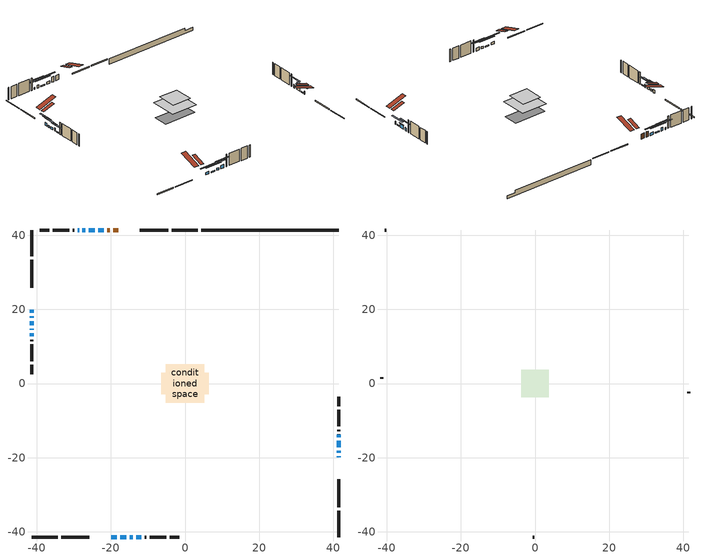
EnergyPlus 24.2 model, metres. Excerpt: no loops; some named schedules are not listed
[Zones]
conditioned space
 floor adiabatic (AdiabaticFloorConstruction): -5.15,-5.15 -5.15,5.15 5.15,5.15 5.15,-5.15 z3.04
 floor foundation (Slab1 construction): -6.4,-2.84 -6.4,2.84 6.4,2.84 6.4,-2.84 z-1.49
 wall outside (RimJoist1 construction): 3.49,41.39 -3.63,41.39 / -41.39,-41.39 -34.27,-41.39 / -41.39,41.39 -41.39,34.27 / 41.39,-41.39 41.39,-34.27 z0.6:0.9
 wall outside (RimJoist2 construction): -4.56,41.39 -12.14,41.39 / -33.34,-41.39 -25.76,-41.39 / -41.39,33.34 -41.39,25.76 / 41.39,-33.34 41.39,-25.76 z0.6:0.9
 wall outside (AdiabaticWallConstruction 1): -18.06,41.39 -19.39,41.39 / -20.32,41.39 -21.03,41.39 z0.6:2.63
 wall outside (AdiabaticWallConstruction): 41.39,-19.85 41.39,-19.64 / -41.39,19.84 -41.39,19.1 / -41.39,14.8 -41.39,14.54 / 41.39,-14.46 41.39,-13.75 / -26.92,41.39 -27.66,41.39 / -13.17,-41.39 -11.75,-41.39 z0.6:1.82; -41.39,18.18 -41.39,17.77 z0.6:1.42; -41.39,16.84 -41.39,15.72 / -14.89,-41.39 -14.1,-41.39 z0.6:1.39; -21.96,41.39 -23.38,41.39 / -19.84,-41.39 -18.42,-41.39 z0.6:1.52; 41.39,-18.71 41.39,-18.07 / -24.31,41.39 -25.99,41.39 / -17.5,-41.39 -15.82,-41.39 / -41.39,13.61 -41.39,12.77 z0.6:1.01; 41.39,-17.15 41.39,-15.39 z0.6:2; -28.58,41.39 -28.94,41.39 z0.6:1.36
 wall outside (Wall1 construction): -29.87,41.39 -30.26,41.39 / -10.82,-41.39 -10.43,-41.39 / -41.39,11.84 -41.39,11.45 / 41.39,-12.82 41.39,-12.43 z0.6:5.48
 wall outside (Wall2 construction): -31.19,41.39 -35.67,41.39 / -9.5,-41.39 -5.02,-41.39 / -41.39,10.52 -41.39,6.04 / 41.39,-11.5 41.39,-7.02 z0.6:5.48
 wall outside (Wall3 construction): -36.6,41.39 -39.16,41.39 / -4.09,-41.39 -1.53,-41.39 / -41.39,5.11 -41.39,2.55 / 41.39,-6.09 41.39,-3.53 z0.6:5.48
 wall foundation (FoundationWall1 construction): 4.42,41.39,-1.49 4.42,41.39,0.6 37.7,41.39,0.6 37.7,41.39,-0.32 41.39,41.39,-0.32 41.39,41.39,-1.49
 window (WindowConstruction 11): 41.39,-19.84 41.39,-19.64 z0.6:1.82
 window (WindowConstruction 6): -41.39,19.84 -41.39,19.11 z0.6:1.82
 window (WindowConstruction 7): -41.39,18.18 -41.39,17.77 z0.6:1.41
 window (WindowConstruction 8): -41.39,16.84 -41.39,15.72 z0.6:1.39
 window (WindowConstruction 9): -21.96,41.39 -23.38,41.39 z0.6:1.51
 window (WindowConstruction 10): -19.84,-41.39 -18.42,-41.39 z0.6:1.51
 window (WindowConstruction 13): 41.39,-18.71 41.39,-18.07 z0.6:1.01
 window (WindowConstruction 14): -24.31,41.39 -25.99,41.39 z0.6:1.01
 window (WindowConstruction 12): -41.39,14.79 -41.39,14.54 z0.6:1.82
 window (WindowConstruction 15): -17.49,-41.39 -15.82,-41.39 z0.6:1.01
 window (WindowConstruction 16): -41.39,13.61 -41.39,12.77 z0.6:1.01
 window (WindowConstruction): 41.39,-17.15 41.39,-15.39 z0.6:2
 window (WindowConstruction 1): 41.39,-14.46 41.39,-13.75 z0.6:1.82
 window (WindowConstruction 2): -26.92,41.39 -27.66,41.39 z0.6:1.82
 window (WindowConstruction 3): -28.58,41.39 -28.94,41.39 z0.6:1.36
 window (WindowConstruction 4): -14.89,-41.39 -14.1,-41.39 z0.6:1.39
 window (WindowConstruction 5): -13.17,-41.39 -11.75,-41.39 z0.6:1.82
 door (Door): -18.06,41.39 -19.39,41.39 z0.6:2.63
 door (Door 1): -20.32,41.39 -21.03,41.39 z0.6:2.63
 ceiling adiabatic (AdiabaticFloorConstruction): 5.15,-5.15 5.15,5.15 -5.15,5.15 -5.15,-5.15 z3.04
 roof outside (Roof2 construction): -17.13,41.39,5.48 -17.13,36.7,7.04 -15.89,36.7,7.04 -15.89,41.39,5.48; -20.77,-41.39,5.48 -20.77,-36.7,7.04 -22.01,-36.7,7.04 -22.01,-41.39,5.48; -41.39,20.77,5.48 -36.7,20.77,7.04 -36.7,22.01,7.04 -41.39,22.01,5.48; 41.39,-20.77,5.48 36.7,-20.77,7.04 36.7,-22.01,7.04 41.39,-22.01,5.48
attic - vented
 floor to conditioned space (Floor1 construction Reversed): -3.68,-3.68 -3.68,3.68 3.68,3.68 3.68,-3.68 z5.48
 wall outside (Wall4 construction): -40.09,41.39 -40.47,41.39 / -0.6,-41.39 -0.23,-41.39 / -41.39,1.62 -41.39,1.25 / 41.39,-2.6 41.39,-2.23 z0.6:5.48
 roof outside (Roof1 construction): -14.96,41.39,5.48 -14.96,34.22,7.87 -13.07,34.22,7.87 -13.07,41.39,5.48; -22.94,-41.39,5.48 -22.94,-34.22,7.87 -24.83,-34.22,7.87 -24.83,-41.39,5.48; -41.39,22.94,5.48 -34.22,22.94,7.87 -34.22,24.83,7.87 -41.39,24.83,5.48; 41.39,-22.94,5.48 34.22,-22.94,7.87 34.22,-24.83,7.87 41.39,-24.83,5.48
shading: -41.39,16.62 -41.39,22.32 -41.81,22.32 -41.81,16.62 z4.3; -41.39,15.29 -41.39,20.66 -41.81,20.66 -41.81,15.29 z3.89; -41.39,13.24 -41.39,19.32 -41.81,19.32 -41.81,13.24 z3.87; -25.86,41.39 -19.48,41.39 -19.48,41.81 -25.86,41.81 z4; -15.94,-41.39 -22.32,-41.39 -22.32,-41.81 -15.94,-41.81 z4; 41.39,-15.59 41.39,-21.19 41.81,-21.19 41.81,-15.59 z3.49; -28.47,41.39 -21.83,41.39 -21.83,41.81 -28.47,41.81 z3.49; -13.34,-41.39 -19.98,-41.39 -19.98,-41.81 -13.34,-41.81 z3.49; -41.39,10.29 -41.39,16.09 -41.81,16.09 -41.81,10.29 z3.49; 41.39,-15.09 41.39,-17.44 41.69,-17.44 41.69,-15.09 z2.29; 41.39,-11.27 41.39,-16.94 41.81,-16.94 41.81,-11.27 z4.3; -30.14,41.39 -24.44,41.39 -24.44,41.81 -30.14,41.81 z4.3; -31.42,41.39 -26.1,41.39 -26.1,41.81 -31.42,41.81 z3.84; -11.62,-41.39 -17.37,-41.39 -17.37,-41.81 -11.62,-41.81 z3.87; -9.27,-41.39 -15.65,-41.39 -15.65,-41.81 -9.27,-41.81 z4.3
[Building]
Building 1: Terrain=Suburbs
[Site:Location]
Erieau AUT_ON: Latitude {deg}=42.25; Longitude {deg}=-81.9; Time Zone {hr}=-5; Elevation {m}=178; Keep Site Location Information=Yes
[Site:GroundTemperature:Shallow]
5.2292, 3.30147, 3.1471, 4.0619, 7.73432, 11.3896, 14.5586, 16.5661, 16.7366, 15.1039, 12.0157, 8.47254
[Site:WaterMainsTemperature]
Calculation Method=Schedule; Temperature Schedule=mains temperature schedule
[Material] Roughness=Rough; Thermal Absorptance=0.9
Name | Thickness {m} | Conductivity {W/m-K} | Density {kg/m3} | Specific Heat {J/kg-K} | Solar Absorptance | Visible Absorptance
asphalt or fiberglass shingles | 0.00635 | 0.162714 | 1121.4 | 1465.45 | 0.4 | 0.4
ceiling loosefill ins | 0.0846667 | 0.0480833 | 16.02 | 1046.75 | 0.7 | 0.7
ceiling stud and cavity | 0.1397 | 0.0844013 | 65.682 | 1177.47 | 0.7 | 0.7
concrete 4.0 in. | 0.1016 | 1.803125 | 2242.8 | 837.4 | 0.7 | 0.7
concrete 8.0 in. | 0.2032 | 1.803125 | 2242.8 | 837.4 | 0.7 | 0.7
door material | 0.04445 | 0.188738 | 512.64 | 1214.23 | 0.7 | 0.7
exterior vertical ins | 0.0126928 | 0.029427 | 32.04 | 1214.23 | 0.7 | 0.7
floor covering | 0.0127 | 0.0433444 | 54.468 | 1339.84 | 0.6 | 0.6
floor rigid ins; wall rigid ins | 0.512978 | 0.029427 | 32.04 | 1214.23 | 0.7 | 0.7
floor stud and cavity | 0.1397 | 1.75129 | 37.0049 | 1207.88 | 0.7 | 0.7
furniture material conditioned space 1 | 0.1524 | 0.115458 | 640.8 | 1214.23 | 0.6 | 0.6
gypsum board | 0.0127 | 0.160291 | 801 | 837.4 | 0.6 | 0.6
gypsum board 1 | 0.0127 | 0.160291 | 801 | 837.4 | 0.7 | 0.7
osb sheathing 0.5 in. | 0.0127 | 0.115458 | 512.64 | 1214.23 | 0.7 | 0.7
osb sheathing 0.75 in. | 0.01905 | 0.115458 | 512.64 | 1214.23 | 0.7 | 0.7
osb sheathing 2.0 in. | 0.0508 | 0.115458 | 512.64 | 1214.23 | 0.7 | 0.7
rim joist stud and cavity | 0.0508 | 0.177588 | 50.32683 | 1063.81 | 0.6 | 0.6
rim joist stud and cavity 1 | 0.0508 | 0.0296634 | 125.044 | 1163.47 | 0.6 | 0.6
roof rigid ins | 0.051816 | 0.029427 | 32.04 | 1214.23 | 0.7 | 0.7
roof stud and cavity | 0.2032 | 0.126565 | 78.34581 | 1123.46 | 0.7 | 0.7
wall stud and cavity | 0.1397 | 0.0994217 | 139.0536 | 1170.24 | 0.7 | 0.7
wall stud and cavity 1 | 0.1397 | 0.0923614 | 139.0536 | 1170.24 | 0.7 | 0.7
wall stud and cavity 2 | 0.1397 | 0.0942262 | 139.0536 | 1170.24 | 0.7 | 0.7
wall stud and cavity 3 | 0.0889 | 6.9971 | 50.32683 | 1063.81 | 0.6 | 0.6
wall stud and cavity 4 | 0.0889 | 0.380278 | 52.3479 | 1209.89 | 0.7 | 0.7
wall stud and cavity 5 | 0.0889 | 0.391764 | 83.0341 | 1211.67 | 0.7 | 0.7
wood siding | 0.0254 | 0.102417 | 544.68 | 1172.36 | 0.4 | 0.4
wood siding 1 | 0.00254 | 0.102417 | 544.68 | 1172.36 | 0.4 | 0.4
wood siding 2; wood siding 3; wood siding 4 | 0.0254 | 0.102417 | 544.68 | 1172.36 | 0.7 | 0.7
[WindowMaterial:SimpleGlazingSystem]
Name | U-Factor {W/m2-K} | Solar Heat Gain Coefficient
WindowMaterial | 5.87162 | 0.78
WindowMaterial 1 | 2.60223 | 0.43
WindowMaterial 10 | 2.626075 | 0.3
WindowMaterial 11 | 2.62096 | 0.33
WindowMaterial 2 | 2.60109 | 0.44
WindowMaterial 3 | 2.308107 | 0.33
WindowMaterial 4 | 2.61358 | 0.4
WindowMaterial 5 | 2.62153 | 0.33
WindowMaterial 6 | 2.60223 | 0.44
WindowMaterial 7 | 2.60961 | 0.41
WindowMaterial 8 | 4.709901 | 0.57
WindowMaterial 9 | 5.1119 | 0.64
[Construction]
AdiabaticFloorConstruction: floor stud and cavity, floor rigid ins, osb sheathing 0.75 in., floor covering
AdiabaticWallConstruction: wood siding 3, wall rigid ins, wall stud and cavity 4, gypsum board
AdiabaticWallConstruction 1: wood siding 4, wall rigid ins, wall stud and cavity 4, gypsum board
Door; Door 1: door material
Floor1 construction Reversed: gypsum board, ceiling stud and cavity, ceiling loosefill ins
FoundationWall1 construction: concrete 8.0 in., gypsum board 1
furniture construction conditioned space 1: furniture material conditioned space 1
PartitionWallConstruction: gypsum board, wall stud and cavity 5, gypsum board
RimJoist1 construction: wood siding 2, rim joist stud and cavity
RimJoist2 construction: wood siding 2, osb sheathing 2.0 in., rim joist stud and cavity 1
Roof1 construction: asphalt or fiberglass shingles
Roof2 construction: asphalt or fiberglass shingles, roof rigid ins, osb sheathing 0.75 in., roof stud and cavity, gypsum board
Slab1 construction: concrete 4.0 in.
Wall1 construction: wood siding, osb sheathing 0.5 in., wall stud and cavity, gypsum board
Wall2 construction: wood siding, osb sheathing 0.5 in., wall stud and cavity 1, gypsum board
Wall3 construction: wood siding, osb sheathing 0.5 in., wall stud and cavity 2, gypsum board
Wall4 construction: wood siding 1, wall stud and cavity 3
WindowConstruction: WindowMaterial
WindowConstruction 1; WindowConstruction 5: WindowMaterial 1
WindowConstruction 10; WindowConstruction 9: WindowMaterial 7
WindowConstruction 11: WindowMaterial 8
WindowConstruction 12: WindowMaterial 9
WindowConstruction 13: WindowMaterial 10
WindowConstruction 14; WindowConstruction 15; WindowConstruction 16: WindowMaterial 11
WindowConstruction 2; WindowConstruction 6: WindowMaterial 2
WindowConstruction 3: WindowMaterial 3
WindowConstruction 4: WindowMaterial 4
WindowConstruction 7: WindowMaterial 5
WindowConstruction 8: WindowMaterial 6
[Zone] Multiplier=1; Part of Total Floor Area=Yes
Name | Volume {m3}
attic - vented | 21.0653
conditioned space | 420.4
[Space]
Name | Zone | Volume {m3}
attic - vented 1 | attic - vented | 21.0653
conditioned space 1 | conditioned space | 420.4
[ZoneInfiltration:EffectiveLeakageArea]
infil attic - vented 1: Zone or Space=attic - vented 1; Schedule=Always On Discrete; Effective Air Leakage Area {cm2}=2604.48; Stack Coefficient=0.000505428; Wind Coefficient=1.51897e-05
[ZoneMixing]
whole house fan mix: Zone or Space=attic - vented; Schedule=Always On Continuous; Design Flow Rate Calculation Method=Flow/Zone; Design Flow Rate {m3/s}=0; Source Zone or Space=conditioned space
[SurfaceProperty:ExposedFoundationPerimeter]
Slab1: Exposed Perimeter Calculation Method=TotalExposedPerimeter; Total Exposed Perimeter {m}=36.973
[InternalMass] Zone or ZoneList=conditioned space; Space or SpaceList=conditioned space 1
Name | Construction | Surface Area {m2}
furniture mass conditioned space 1 | furniture construction conditioned space 1 | 71.5599
partition wall mass | PartitionWallConstruction | 178.9
[Lights]
interior lighting: Zone or ZoneList or Space or SpaceList=conditioned space 1; Schedule=interior lighting schedule; Design Level Calculation Method=LightingLevel; Lighting Level {W}=343.2; Return Air Fraction=0; Fraction Radiant=0.6; Fraction Visible=0.2; Fraction Replaceable=1
[People]
occupants: Zone or ZoneList or Space or SpaceList=conditioned space 1; Number of People Schedule=occupants schedule; Number of People Calculation Method=People; Number of People=3; Fraction Radiant=0.314171; Sensible Heat Fraction=0.56303; Activity Level Schedule=occupants activity schedule; Carbon Dioxide Generation Rate {m3/s-W}=0; Enable ASHRAE 55 Comfort Warnings=No; Mean Radiant Temperature Calculation Type=EnclosureAveraged
[ElectricEquipment] Zone or ZoneList or Space or SpaceList=conditioned space 1; Design Level Calculation Method=EquipmentLevel
Name | Schedule | Design Level {W} | Fraction Latent | Fraction Radiant | Fraction Lost
clothes dryer | clothes dryer schedule | 140.772 | 0.015 | 0.081 | 0.85
clothes washer | clothes washer schedule | 32.1985 | 0.03 | 0.162 | 0.7
cooking range | cooking range schedule | 215.147 | 0.08 | 0.432 | 0.2
dishwasher | dishwasher schedule | 66.8632 | 0.3 | 0.18 | 0.4
fridge | fridge schedule | 72.9452 | 0 | 0.6 | 0
mech vent bath fan 0 | mech vent bath fan 0 schedule | 50.2 | 0 | 0 | 1
mech vent house fan | mech vent house fan schedule | 0 | 0 | 0 | 1
mech vent house fan cfis | mech vent house fan cfis schedule | 0 | 0 | 0 | 0
misc plug loads | misc plug loads schedule | 494.7 | 0.045 | 0.513 | 0.1
whole house fan | Always On Discrete | 0 | 0 | 0 | 1
[OtherEquipment] Zone or ZoneList or Space or SpaceList=conditioned space 1; Design Level Calculation Method=EquipmentLevel
Name | Fuel Type | Schedule | Design Level {W} | Fraction Latent | Fraction Radiant | Fraction Lost
clothes dryer 1 | Electricity | clothes dryer schedule | 0 | 0.015 | 0.081 | 0.85
cooking range 1 | Electricity | cooking range schedule | 0 | 0.08 | 0.432 | 0.2
general water use latent | None | general water use schedule | 62.594 | 1 | 0 | 0
general water use sensible | None | general water use schedule | -61.6891 | 0 | 0.6 | 0
mech vent house fan latent load | None | Always On Discrete | 0 | 1 | 0 | 0
mech vent house fan sensible load | None | Always On Discrete | 0 | 0 | 0 | 0
water heater energy adjustment1 | NaturalGas | Always On Discrete | 0.01 | 0 | 0 | 1
[ZoneInfiltration:DesignFlowRate] Zone or ZoneList or Space or SpaceList=conditioned space 1; Schedule=Always On Discrete; Design Flow Rate Calculation Method=Flow/Zone; Design Flow Rate {m3/s}=0
infil flow; natural vent flow; whole house fan flow
[Foundation:Kiva]
Foundation Kiva 1: Initial Indoor Air Temperature {C}=18; Wall Height Above Grade {m}=0.599999; Wall Depth Below Slab {m}=0.2032; Custom Block Material Name 1=exterior vertical ins; Custom Block Depth 1 {m}=2.09001; Custom Block X Position 1 {m}=0.2159; Custom Block Z Position 1 {m}=0
[Foundation:Kiva:Settings]
Soil Conductivity {W/m-K}=0.849921; Soil Density {kg/m3}=1842.3; Soil Specific Heat {J/kg-K}=418.7; Ground Solar Absorptivity=0.9; Ground Thermal Absorptivity=0.9; Ground Surface Roughness {m}=0.03; Far-Field Width {m}=40; Deep-Ground Boundary Condition=ZeroFlux; Deep-Ground Depth {m}=40; Minimum Cell Dimension {m}=0.2; Maximum Cell Growth Coefficient=3; Simulation Timestep=Timestep
[Exterior:Lights]
exterior lighting: Schedule=exterior lighting schedule; Design Level {W}=75.6
[Schedule:Constant]
Name | Hourly Value
Always On Continuous; mech vent house fan schedule; mech vent house fan cfis schedule; Always On Discrete | 1
occupants activity schedule | 117.228
fridge schedule | 0
[Schedule:Week:Daily]
interior lighting schedule Week Rule - Jan1-Jan27: interior lighting schedule day, interior lighting schedule day, interior lighting schedule day, interior lighting schedule day, interior lighting schedule day, interior lighting schedule day, interior lighting schedule day, interior lighting schedule default day, interior lighting schedule default day, interior lighting schedule default day, interior lighting schedule default day, interior lighting schedule default day
interior lighting schedule Week Rule - Jan28-Feb3: interior lighting schedule day, interior lighting schedule day, interior lighting schedule day, interior lighting schedule day, interior lighting schedule day 1, interior lighting schedule day 1, interior lighting schedule day 1, interior lighting schedule default day, interior lighting schedule default day, interior lighting schedule default day, interior lighting schedule default day, interior lighting schedule default day
interior lighting schedule Week Rule - Feb4-Feb24: interior lighting schedule day 1, interior lighting schedule day 1, interior lighting schedule day 1, interior lighting schedule day 1, interior lighting schedule day 1, interior lighting schedule day 1, interior lighting schedule day 1, interior lighting schedule default day, interior lighting schedule default day, interior lighting schedule default day, interior lighting schedule default day, interior lighting schedule default day
interior lighting schedule Week Rule - Feb25-Mar3: interior lighting schedule day 1, interior lighting schedule day 1, interior lighting schedule day 1, interior lighting schedule day 1, interior lighting schedule day 2, interior lighting schedule day 2, interior lighting schedule day 2, interior lighting schedule default day, interior lighting schedule default day, interior lighting schedule default day, interior lighting schedule default day, interior lighting schedule default day
interior lighting schedule Week Rule - Mar4-Mar31: interior lighting schedule day 2, interior lighting schedule day 2, interior lighting schedule day 2, interior lighting schedule day 2, interior lighting schedule day 2, interior lighting schedule day 2, interior lighting schedule day 2, interior lighting schedule default day, interior lighting schedule default day, interior lighting schedule default day, interior lighting schedule default day, interior lighting schedule default day
interior lighting schedule Week Rule - Apr1-Apr28: interior lighting schedule day 3, interior lighting schedule day 3, interior lighting schedule day 3, interior lighting schedule day 3, interior lighting schedule day 3, interior lighting schedule day 3, interior lighting schedule day 3, interior lighting schedule default day, interior lighting schedule default day, interior lighting schedule default day, interior lighting schedule default day, interior lighting schedule default day
interior lighting schedule Week Rule - Apr29-May5: interior lighting schedule day 3, interior lighting schedule day 3, interior lighting schedule day 4, interior lighting schedule day 4, interior lighting schedule day 4, interior lighting schedule day 4, interior lighting schedule day 4, interior lighting schedule default day, interior lighting schedule default day, interior lighting schedule default day, interior lighting schedule default day, interior lighting schedule default day
interior lighting schedule Week Rule - May6-May26: interior lighting schedule day 4, interior lighting schedule day 4, interior lighting schedule day 4, interior lighting schedule day 4, interior lighting schedule day 4, interior lighting schedule day 4, interior lighting schedule day 4, interior lighting schedule default day, interior lighting schedule default day, interior lighting schedule default day, interior lighting schedule default day, interior lighting schedule default day
interior lighting schedule Week Rule - May27-Jun2: interior lighting schedule day 4, interior lighting schedule day 4, interior lighting schedule day 4, interior lighting schedule day 4, interior lighting schedule day 4, interior lighting schedule day 5, interior lighting schedule day 5, interior lighting schedule default day, interior lighting schedule default day, interior lighting schedule default day, interior lighting schedule default day, interior lighting schedule default day
interior lighting schedule Week Rule - Jun3-Jun30: interior lighting schedule day 5, interior lighting schedule day 5, interior lighting schedule day 5, interior lighting schedule day 5, interior lighting schedule day 5, interior lighting schedule day 5, interior lighting schedule day 5, interior lighting schedule default day, interior lighting schedule default day, interior lighting schedule default day, interior lighting schedule default day, interior lighting schedule default day
interior lighting schedule Week Rule - Jul1-Jul28: interior lighting schedule day 6, interior lighting schedule day 6, interior lighting schedule day 6, interior lighting schedule day 6, interior lighting schedule day 6, interior lighting schedule day 6, interior lighting schedule day 6, interior lighting schedule default day, interior lighting schedule default day, interior lighting schedule default day, interior lighting schedule default day, interior lighting schedule default day
interior lighting schedule Week Rule - Jul29-Aug4: interior lighting schedule day 6, interior lighting schedule day 6, interior lighting schedule day 6, interior lighting schedule day 7, interior lighting schedule day 7, interior lighting schedule day 7, interior lighting schedule day 7, interior lighting schedule default day, interior lighting schedule default day, interior lighting schedule default day, interior lighting schedule default day, interior lighting schedule default day
interior lighting schedule Week Rule - Aug5-Aug25: interior lighting schedule day 7, interior lighting schedule day 7, interior lighting schedule day 7, interior lighting schedule day 7, interior lighting schedule day 7, interior lighting schedule day 7, interior lighting schedule day 7, interior lighting schedule default day, interior lighting schedule default day, interior lighting schedule default day, interior lighting schedule default day, interior lighting schedule default day
interior lighting schedule Week Rule - Aug26-Sep1: interior lighting schedule day 7, interior lighting schedule day 7, interior lighting schedule day 7, interior lighting schedule day 7, interior lighting schedule day 7, interior lighting schedule day 7, interior lighting schedule day 8, interior lighting schedule default day, interior lighting schedule default day, interior lighting schedule default day, interior lighting schedule default day, interior lighting schedule default day
interior lighting schedule Week Rule - Sep2-Sep29: interior lighting schedule day 8, interior lighting schedule day 8, interior lighting schedule day 8, interior lighting schedule day 8, interior lighting schedule day 8, interior lighting schedule day 8, interior lighting schedule day 8, interior lighting schedule default day, interior lighting schedule default day, interior lighting schedule default day, interior lighting schedule default day, interior lighting schedule default day
interior lighting schedule Week Rule - Sep30-Oct6: interior lighting schedule day 8, interior lighting schedule day 9, interior lighting schedule day 9, interior lighting schedule day 9, interior lighting schedule day 9, interior lighting schedule day 9, interior lighting schedule day 9, interior lighting schedule default day, interior lighting schedule default day, interior lighting schedule default day, interior lighting schedule default day, interior lighting schedule default day
interior lighting schedule Week Rule - Oct7-Oct27: interior lighting schedule day 9, interior lighting schedule day 9, interior lighting schedule day 9, interior lighting schedule day 9, interior lighting schedule day 9, interior lighting schedule day 9, interior lighting schedule day 9, interior lighting schedule default day, interior lighting schedule default day, interior lighting schedule default day, interior lighting schedule default day, interior lighting schedule default day
interior lighting schedule Week Rule - Oct28-Nov3: interior lighting schedule day 9, interior lighting schedule day 9, interior lighting schedule day 9, interior lighting schedule day 9, interior lighting schedule day 10, interior lighting schedule day 10, interior lighting schedule day 10, interior lighting schedule default day, interior lighting schedule default day, interior lighting schedule default day, interior lighting schedule default day, interior lighting schedule default day
interior lighting schedule Week Rule - Nov4-Nov24: interior lighting schedule day 10, interior lighting schedule day 10, interior lighting schedule day 10, interior lighting schedule day 10, interior lighting schedule day 10, interior lighting schedule day 10, interior lighting schedule day 10, interior lighting schedule default day, interior lighting schedule default day, interior lighting schedule default day, interior lighting schedule default day, interior lighting schedule default day
interior lighting schedule Week Rule - Nov25-Dec1: interior lighting schedule day 10, interior lighting schedule day 10, interior lighting schedule day 10, interior lighting schedule day 10, interior lighting schedule day 10, interior lighting schedule day 10, interior lighting schedule day 11, interior lighting schedule default day, interior lighting schedule default day, interior lighting schedule default day, interior lighting schedule default day, interior lighting schedule default day
interior lighting schedule Week Rule - Dec2-Dec31: interior lighting schedule day 11, interior lighting schedule day 11, interior lighting schedule day 11, interior lighting schedule day 11, interior lighting schedule day 11, interior lighting schedule day 11, interior lighting schedule day 11, interior lighting schedule default day, interior lighting schedule default day, interior lighting schedule default day, interior lighting schedule default day, interior lighting schedule default day
occupants schedule Week Rule - Jan1-Dec31: occupants schedule day, occupants schedule day, occupants schedule day, occupants schedule day, occupants schedule day, occupants schedule day, occupants schedule day, occupants schedule default day, occupants schedule default day, occupants schedule default day, occupants schedule default day, occupants schedule default day
clothes dryer schedule Week Rule - Jan1-Dec31: clothes dryer schedule day, clothes dryer schedule day, clothes dryer schedule day, clothes dryer schedule day, clothes dryer schedule day, clothes dryer schedule day, clothes dryer schedule day, clothes dryer schedule default day, clothes dryer schedule default day, clothes dryer schedule default day, clothes dryer schedule default day, clothes dryer schedule default day
clothes washer schedule Week Rule - Jan1-Dec31: clothes washer schedule day, clothes washer schedule day, clothes washer schedule day, clothes washer schedule day, clothes washer schedule day, clothes washer schedule day, clothes washer schedule day, clothes washer schedule default day, clothes washer schedule default day, clothes washer schedule default day, clothes washer schedule default day, clothes washer schedule default day
cooking range schedule Week Rule - Jan1-Dec31: cooking range schedule day, cooking range schedule day, cooking range schedule day, cooking range schedule day, cooking range schedule day, cooking range schedule day, cooking range schedule day, cooking range schedule default day, cooking range schedule default day, cooking range schedule default day, cooking range schedule default day, cooking range schedule default day
dishwasher schedule Week Rule - Jan1-Dec31: dishwasher schedule day, dishwasher schedule day, dishwasher schedule day, dishwasher schedule day, dishwasher schedule day, dishwasher schedule day, dishwasher schedule day, dishwasher schedule default day, dishwasher schedule default day, dishwasher schedule default day, dishwasher schedule default day, dishwasher schedule default day
mech vent bath fan 0 schedule Week Rule - Jan1-Dec31: mech vent bath fan 0 schedule day, mech vent bath fan 0 schedule day, mech vent bath fan 0 schedule day, mech vent bath fan 0 schedule day, mech vent bath fan 0 schedule day, mech vent bath fan 0 schedule day, mech vent bath fan 0 schedule day, mech vent bath fan 0 schedule default day, mech vent bath fan 0 schedule default day, mech vent bath fan 0 schedule default day, mech vent bath fan 0 schedule default day, mech vent bath fan 0 schedule default day
misc plug loads schedule Week Rule - Jan1-Dec31: misc plug loads schedule day, misc plug loads schedule day, misc plug loads schedule day, misc plug loads schedule day, misc plug loads schedule day, misc plug loads schedule day, misc plug loads schedule day, misc plug loads schedule default day, misc plug loads schedule default day, misc plug loads schedule default day, misc plug loads schedule default day, misc plug loads schedule default day
general water use schedule Week Rule - Jan1-Dec31: general water use schedule day, general water use schedule day, general water use schedule day, general water use schedule day, general water use schedule day, general water use schedule day, general water use schedule day, general water use schedule default day, general water use schedule default day, general water use schedule default day, general water use schedule default day, general water use schedule default day
exterior lighting schedule Week Rule - Jan1-Jan27: exterior lighting schedule day, exterior lighting schedule day, exterior lighting schedule day, exterior lighting schedule day, exterior lighting schedule day, exterior lighting schedule day, exterior lighting schedule day, exterior lighting schedule default day, exterior lighting schedule default day, exterior lighting schedule default day, exterior lighting schedule default day, exterior lighting schedule default day
exterior lighting schedule Week Rule - Jan28-Feb3: exterior lighting schedule day, exterior lighting schedule day, exterior lighting schedule day, exterior lighting schedule day, exterior lighting schedule day 1, exterior lighting schedule day 1, exterior lighting schedule day 1, exterior lighting schedule default day, exterior lighting schedule default day, exterior lighting schedule default day, exterior lighting schedule default day, exterior lighting schedule default day
exterior lighting schedule Week Rule - Feb4-Feb24: exterior lighting schedule day 1, exterior lighting schedule day 1, exterior lighting schedule day 1, exterior lighting schedule day 1, exterior lighting schedule day 1, exterior lighting schedule day 1, exterior lighting schedule day 1, exterior lighting schedule default day, exterior lighting schedule default day, exterior lighting schedule default day, exterior lighting schedule default day, exterior lighting schedule default day
exterior lighting schedule Week Rule - Feb25-Mar3: exterior lighting schedule day 1, exterior lighting schedule day 1, exterior lighting schedule day 1, exterior lighting schedule day 1, exterior lighting schedule day 2, exterior lighting schedule day 2, exterior lighting schedule day 2, exterior lighting schedule default day, exterior lighting schedule default day, exterior lighting schedule default day, exterior lighting schedule default day, exterior lighting schedule default day
exterior lighting schedule Week Rule - Mar4-Mar31: exterior lighting schedule day 2, exterior lighting schedule day 2, exterior lighting schedule day 2, exterior lighting schedule day 2, exterior lighting schedule day 2, exterior lighting schedule day 2, exterior lighting schedule day 2, exterior lighting schedule default day, exterior lighting schedule default day, exterior lighting schedule default day, exterior lighting schedule default day, exterior lighting schedule default day
exterior lighting schedule Week Rule - Apr1-Apr28: exterior lighting schedule day 3, exterior lighting schedule day 3, exterior lighting schedule day 3, exterior lighting schedule day 3, exterior lighting schedule day 3, exterior lighting schedule day 3, exterior lighting schedule day 3, exterior lighting schedule default day, exterior lighting schedule default day, exterior lighting schedule default day, exterior lighting schedule default day, exterior lighting schedule default day
exterior lighting schedule Week Rule - Apr29-May5: exterior lighting schedule day 3, exterior lighting schedule day 3, exterior lighting schedule day 4, exterior lighting schedule day 4, exterior lighting schedule day 4, exterior lighting schedule day 4, exterior lighting schedule day 4, exterior lighting schedule default day, exterior lighting schedule default day, exterior lighting schedule default day, exterior lighting schedule default day, exterior lighting schedule default day
exterior lighting schedule Week Rule - May6-May26: exterior lighting schedule day 4, exterior lighting schedule day 4, exterior lighting schedule day 4, exterior lighting schedule day 4, exterior lighting schedule day 4, exterior lighting schedule day 4, exterior lighting schedule day 4, exterior lighting schedule default day, exterior lighting schedule default day, exterior lighting schedule default day, exterior lighting schedule default day, exterior lighting schedule default day
exterior lighting schedule Week Rule - May27-Jun2: exterior lighting schedule day 4, exterior lighting schedule day 4, exterior lighting schedule day 4, exterior lighting schedule day 4, exterior lighting schedule day 4, exterior lighting schedule day 5, exterior lighting schedule day 5, exterior lighting schedule default day, exterior lighting schedule default day, exterior lighting schedule default day, exterior lighting schedule default day, exterior lighting schedule default day
exterior lighting schedule Week Rule - Jun3-Jun30: exterior lighting schedule day 5, exterior lighting schedule day 5, exterior lighting schedule day 5, exterior lighting schedule day 5, exterior lighting schedule day 5, exterior lighting schedule day 5, exterior lighting schedule day 5, exterior lighting schedule default day, exterior lighting schedule default day, exterior lighting schedule default day, exterior lighting schedule default day, exterior lighting schedule default day
exterior lighting schedule Week Rule - Jul1-Jul28: exterior lighting schedule day 6, exterior lighting schedule day 6, exterior lighting schedule day 6, exterior lighting schedule day 6, exterior lighting schedule day 6, exterior lighting schedule day 6, exterior lighting schedule day 6, exterior lighting schedule default day, exterior lighting schedule default day, exterior lighting schedule default day, exterior lighting schedule default day, exterior lighting schedule default day
exterior lighting schedule Week Rule - Jul29-Aug4: exterior lighting schedule day 6, exterior lighting schedule day 6, exterior lighting schedule day 6, exterior lighting schedule day 7, exterior lighting schedule day 7, exterior lighting schedule day 7, exterior lighting schedule day 7, exterior lighting schedule default day, exterior lighting schedule default day, exterior lighting schedule default day, exterior lighting schedule default day, exterior lighting schedule default day
exterior lighting schedule Week Rule - Aug5-Aug25: exterior lighting schedule day 7, exterior lighting schedule day 7, exterior lighting schedule day 7, exterior lighting schedule day 7, exterior lighting schedule day 7, exterior lighting schedule day 7, exterior lighting schedule day 7, exterior lighting schedule default day, exterior lighting schedule default day, exterior lighting schedule default day, exterior lighting schedule default day, exterior lighting schedule default day
[Schedule:Year]
interior lighting schedule: interior lighting schedule Week Rule - Jan1-Jan27, 1, 1, 1, 27, interior lighting schedule Week Rule - Jan28-Feb3, 1, 28, 2, 3, interior lighting schedule Week Rule - Feb4-Feb24, 2, 4, 2, 24, interior lighting schedule Week Rule - Feb25-Mar3, 2, 25, 3, 3, interior lighting schedule Week Rule - Mar4-Mar31, 3, 4, 3, 31, interior lighting schedule Week Rule - Apr1-Apr28, 4, 1, 4, 28, interior lighting schedule Week Rule - Apr29-May5, 4, 29, 5, 5, interior lighting schedule Week Rule - May6-May26, 5, 6, 5, 26, interior lighting schedule Week Rule - May27-Jun2, 5, 27, 6, 2, interior lighting schedule Week Rule - Jun3-Jun30, 6, 3, 6, 30, interior lighting schedule Week Rule - Jul1-Jul28, 7, 1, 7, 28, interior lighting schedule Week Rule - Jul29-Aug4, 7, 29, 8, 4, interior lighting schedule Week Rule - Aug5-Aug25, 8, 5, 8, 25, interior lighting schedule Week Rule - Aug26-Sep1, 8, 26, 9, 1, interior lighting schedule Week Rule - Sep2-Sep29, 9, 2, 9, 29, interior lighting schedule Week Rule - Sep30-Oct6, 9, 30, 10, 6, interior lighting schedule Week Rule - Oct7-Oct27, 10, 7, 10, 27, interior lighting schedule Week Rule - Oct28-Nov3, 10, 28, 11, 3, interior lighting schedule Week Rule - Nov4-Nov24, 11, 4, 11, 24, interior lighting schedule Week Rule - Nov25-Dec1, 11, 25, 12, 1, interior lighting schedule Week Rule - Dec2-Dec31, 12, 2, 12, 31
occupants schedule: occupants schedule Week Rule - Jan1-Dec31, 1, 1, 12, 31
clothes dryer schedule: clothes dryer schedule Week Rule - Jan1-Dec31, 1, 1, 12, 31
clothes washer schedule: clothes washer schedule Week Rule - Jan1-Dec31, 1, 1, 12, 31
cooking range schedule: cooking range schedule Week Rule - Jan1-Dec31, 1, 1, 12, 31
dishwasher schedule: dishwasher schedule Week Rule - Jan1-Dec31, 1, 1, 12, 31
mech vent bath fan 0 schedule: mech vent bath fan 0 schedule Week Rule - Jan1-Dec31, 1, 1, 12, 31
misc plug loads schedule: misc plug loads schedule Week Rule - Jan1-Dec31, 1, 1, 12, 31
general water use schedule: general water use schedule Week Rule - Jan1-Dec31, 1, 1, 12, 31
exterior lighting schedule: exterior lighting schedule Week Rule - Jan1-Jan27, 1, 1, 1, 27, exterior lighting schedule Week Rule - Jan28-Feb3, 1, 28, 2, 3, exterior lighting schedule Week Rule - Feb4-Feb24, 2, 4, 2, 24, exterior lighting schedule Week Rule - Feb25-Mar3, 2, 25, 3, 3, exterior lighting schedule Week Rule - Mar4-Mar31, 3, 4, 3, 31, exterior lighting schedule Week Rule - Apr1-Apr28, 4, 1, 4, 28, exterior lighting schedule Week Rule - Apr29-May5, 4, 29, 5, 5, exterior lighting schedule Week Rule - May6-May26, 5, 6, 5, 26, exterior lighting schedule Week Rule - May27-Jun2, 5, 27, 6, 2, exterior lighting schedule Week Rule - Jun3-Jun30, 6, 3, 6, 30, exterior lighting schedule Week Rule - Jul1-Jul28, 7, 1, 7, 28, exterior lighting schedule Week Rule - Jul29-Aug4, 7, 29, 8, 4, exterior lighting schedule Week Rule - Aug5-Aug25, 8, 5, 8, 25, exterior lighting schedule Week Rule - Aug26-Sep1, 8, 26, 9, 1, exterior lighting schedule Week Rule - Sep2-Sep29, 9, 2, 9, 29, exterior lighting schedule Week Rule - Sep30-Oct6, 9, 30, 10, 6, exterior lighting schedule Week Rule - Oct7-Oct27, 10, 7, 10, 27, exterior lighting schedule Week Rule - Oct28-Nov3, 10, 28, 11, 3, exterior lighting schedule Week Rule - Nov4-Nov24, 11, 4, 11, 24, exterior lighting schedule Week Rule - Nov25-Dec1, 11, 25, 12, 1, exterior lighting schedule Week Rule - Dec2-Dec31, 12, 2, 12, 31
[Schedule:Compact]
mains temperature schedule: Through: 01/01, For: AllDays, Until: 24:00, 8.89333, Through: 01/02, For: AllDays, Until: 24:00, 8.82722, Through: 01/03, For: AllDays, Until: 24:00, 8.76167, Through: 01/04, For: AllDays, Until: 24:00, 8.69778, Through: 01/05, For: AllDays, Until: 24:00, 8.635, Through: 01/06, For: AllDays, Until: 24:00, 8.57333, Through: 01/07, For: AllDays, Until: 24:00, 8.51333, Through: 01/08, For: AllDays, Until: 24:00, 8.455, Through: 01/09, For: AllDays, Until: 24:00, 8.39778, Through: 01/10, For: AllDays, Until: 24:00, 8.34167, Through: 01/11, For: AllDays, Until: 24:00, 8.28722, Through: 01/12, For: AllDays, Until: 24:00, 8.23444, Through: 01/13, For: AllDays, Until: 24:00, 8.18278, Through: 01/14, For: AllDays, Until: 24:00, 8.13222, Through: 01/15, For: AllDays, Until: 24:00, 8.08389, Through: 01/16, For: AllDays, Until: 24:00, 8.03667, Through: 01/17, For: AllDays, Until: 24:00, 7.99111, Through: 01/18, For: AllDays, Until: 24:00, 7.94667, Through: 01/19, For: AllDays, Until: 24:00, 7.90389, Through: 01/20, For: AllDays, Until: 24:00, 7.86278, Through: 01/21, For: AllDays, Until: 24:00, 7.82333, Through: 01/22, For: AllDays, Until: 24:00, 7.78556, Through: 01/23, For: AllDays, Until: 24:00, 7.74889, Through: 01/24, For: AllDays, Until: 24:00, 7.71444, Through: 01/25, For: AllDays, Until: 24:00, 7.68111, Through: 01/26, For: AllDays, Until: 24:00, 7.64944, Through: 01/27, For: AllDays, Until: 24:00, 7.61944, Through: 01/28, For: AllDays, Until: 24:00, 7.59111, Through: 01/29, For: AllDays, Until: 24:00, 7.56444, Through: 01/30, For: AllDays, Until: 24:00, 7.53944, Through: 01/31, For: AllDays, Until: 24:00, 7.51611, Through: 02/01, For: AllDays, Until: 24:00, 7.49444, Through: 02/02, For: AllDays, Until: 24:00, 7.47389, Through: 02/03, For: AllDays, Until: 24:00, 7.45556, Through: 02/04, For: AllDays, Until: 24:00, 7.43889, Through: 02/05, For: AllDays, Until: 24:00, 7.42389, Through: 02/06, For: AllDays, Until: 24:00, 7.41056, Through: 02/07, For: AllDays, Until: 24:00, 7.39889, Through: 02/08, For: AllDays, Until: 24:00, 7.38833, Through: 02/09, For: AllDays, Until: 24:00, 7.38, Through: 02/10, For: AllDays, Until: 24:00, 7.37389, Through: 02/11, For: AllDays, Until: 24:00, 7.36889, Through: 02/12, For: AllDays, Until: 24:00, 7.36556, Through: 02/13, For: AllDays, Until: 24:00, 7.36389, Through: 02/14, For: AllDays, Until: 24:00, 7.36389, Through: 02/15, For: AllDays, Until: 24:00, 7.36611, Through: 02/16, For: AllDays, Until: 24:00, 7.36944, Through: 02/17, For: AllDays, Until: 24:00, 7.375, Through: 02/18, For: AllDays, Until: 24:00, 7.38167, Through: 02/19, For: AllDays, Until: 24:00, 7.39056, Through: 02/20, For: AllDays, Until: 24:00, 7.40056, Through: 02/21, For: AllDays, Until: 24:00, 7.41278, Through: 02/22, For: AllDays, Until: 24:00, 7.42667, Through: 02/23, For: AllDays, Until: 24:00, 7.44222, Through: 02/24, For: AllDays, Until: 24:00, 7.45889, Through: 02/25, For: AllDays, Until: 24:00, 7.47778, Through: 02/26, For: AllDays, Until: 24:00, 7.49833, Through: 02/27, For: AllDays, Until: 24:00, 7.52056, Through: 02/28, For: AllDays, Until: 24:00, 7.54444, Through: 03/01, For: AllDays, Until: 24:00, 7.56944, Through: 03/02, For: AllDays, Until: 24:00, 7.59667, Through: 03/03, For: AllDays, Until: 24:00, 7.62556, Through: 03/04, For: AllDays, Until: 24:00, 7.65556, Through: 03/05, For: AllDays, Until: 24:00, 7.68778, Through: 03/06, For: AllDays, Until: 24:00, 7.72111, Through: 03/07, For: AllDays, Until: 24:00, 7.75611, Through: 03/08, For: AllDays, Until: 24:00, 7.79278, Through: 03/09, For: AllDays, Until: 24:00, 7.83111, Through: 03/10, For: AllDays, Until: 24:00, 7.87111, Through: 03/11, For: AllDays, Until: 24:00, 7.91222, Through: 03/12, For: AllDays, Until: 24:00, 7.95556, Through: 03/13, For: AllDays, Until: 24:00, 8, Through: 03/14, For: AllDays, Until: 24:00, 8.04556, Through: 03/15, For: AllDays, Until: 24:00, 8.09333, Through: 03/16, For: AllDays, Until: 24:00, 8.14222, Through: 03/17, For: AllDays, Until: 24:00, 8.19278, Through: 03/18, For: AllDays, Until: 24:00, 8.24444, Through: 03/19, For: AllDays, Until: 24:00, 8.29778, Through: 03/20, For: AllDays, Until: 24:00, 8.35278, Through: 03/21, For: AllDays, Until: 24:00, 8.40889, Through: 03/22, For: AllDays, Until: 24:00, 8.46611, Through: 03/23, For: AllDays, Until: 24:00, 8.52556, Through: 03/24, For: AllDays, Until: 24:00, 8.58556, Through: 03/25, For: AllDays, Until: 24:00, 8.64722, Through: 03/26, For: AllDays, Until: 24:00, 8.71, Through: 03/27, For: AllDays, Until: 24:00, 8.77444, Through: 03/28, For: AllDays, Until: 24:00, 8.84, Through: 03/29, For: AllDays, Until: 24:00, 8.90667, Through: 03/30, For: AllDays, Until: 24:00, 8.975, Through: 03/31, For: AllDays, Until: 24:00, 9.04389, Through: 04/01, For: AllDays, Until: 24:00, 9.11444, Through: 04/02, For: AllDays, Until: 24:00, 9.18611, Through: 04/03, For: AllDays, Until: 24:00, 9.25889, Through: 04/04, For: AllDays, Until: 24:00, 9.33278, Through: 04/05, For: AllDays, Until: 24:00, 9.40833, Through: 04/06, For: AllDays, Until: 24:00, 9.48444, Through: 04/07, For: AllDays, Until: 24:00, 9.56167, Through: 04/08, For: AllDays, Until: 24:00, 9.64, Through: 04/09, For: AllDays, Until: 24:00, 9.71889, Through: 04/10, For: AllDays, Until: 24:00, 9.79944, Through: 04/11, For: AllDays, Until: 24:00, 9.88056, Through: 04/12, For: AllDays, Until: 24:00, 9.96333, Through: 04/13, For: AllDays, Until: 24:00, 10.0461, Through: 04/14, For: AllDays, Until: 24:00, 10.1306, Through: 04/15, For: AllDays, Until: 24:00, 10.2156, Through: 04/16, For: AllDays, Until: 24:00, 10.3011, Through: 04/17, For: AllDays, Until: 24:00, 10.3878, Through: 04/18, For: AllDays, Until: 24:00, 10.4756, Through: 04/19, For: AllDays, Until: 24:00, 10.5639, Through: 04/20, For: AllDays, Until: 24:00, 10.6528, Through: 04/21, For: AllDays, Until: 24:00, 10.7422, Through: 04/22, For: AllDays, Until: 24:00, 10.8328, Through: 04/23, For: AllDays, Until: 24:00, 10.9239, Through: 04/24, For: AllDays, Until: 24:00, 11.0156, Through: 04/25, For: AllDays, Until: 24:00, 11.1083, Through: 04/26, For: AllDays, Until: 24:00, 11.2011, Through: 04/27, For: AllDays, Until: 24:00, 11.295, Through: 04/28, For: AllDays, Until: 24:00, 11.3889, Through: 04/29, For: AllDays, Until: 24:00, 11.4833, Through: 04/30, For: AllDays, Until: 24:00, 11.5783, Through: 05/01, For: AllDays, Until: 24:00, 11.6739, Through: 05/02, For: AllDays, Until: 24:00, 11.77, Through: 05/03, For: AllDays, Until: 24:00, 11.8661, Through: 05/04, For: AllDays, Until: 24:00, 11.9633, Through: 05/05, For: AllDays, Until: 24:00, 12.06, Through: 05/06, For: AllDays, Until: 24:00, 12.1578, Through: 05/07, For: AllDays, Until: 24:00, 12.255, Through: 05/08, For: AllDays, Until: 24:00, 12.3533, Through: 05/09, For: AllDays, Until: 24:00, 12.4511, Through: 05/10, For: AllDays, Until: 24:00, 12.5494, Through: 05/11, For: AllDays, Until: 24:00, 12.6483, Through: 05/12, For: AllDays, Until: 24:00, 12.7467, Through: 05/13, For: AllDays, Until: 24:00, 12.8456, Through: 05/14, For: AllDays, Until: 24:00, 12.9444, Through: 05/15, For: AllDays, Until: 24:00, 13.0433, Through: 05/16, For: AllDays, Until: 24:00, 13.1422, Through: 05/17, For: AllDays, Until: 24:00, 13.2411, Through: 05/18, For: AllDays, Until: 24:00, 13.34, Through: 05/19, For: AllDays, Until: 24:00, 13.4383, Through: 05/20, For: AllDays, Until: 24:00, 13.5372, Through: 05/21, For: AllDays, Until: 24:00, 13.6356, Through: 05/22, For: AllDays, Until: 24:00, 13.7339, Through: 05/23, For: AllDays, Until: 24:00, 13.8322, Through: 05/24, For: AllDays, Until: 24:00, 13.9306, Through: 05/25, For: AllDays, Until: 24:00, 14.0283, Through: 05/26, For: AllDays, Until: 24:00, 14.1256, Through: 05/27, For: AllDays, Until: 24:00, 14.2228, Through: 05/28, For: AllDays, Until: 24:00, 14.3194, Through: 05/29, For: AllDays, Until: 24:00, 14.4161, Through: 05/30, For: AllDays, Until: 24:00, 14.5122, Through: 05/31, For: AllDays, Until: 24:00, 14.6078, Through: 06/01, For: AllDays, Until: 24:00, 14.7033, Through: 06/02, For: AllDays, Until: 24:00, 14.7978, Through: 06/03, For: AllDays, Until: 24:00, 14.8922, Through: 06/04, For: AllDays, Until: 24:00, 14.9861, Through: 06/05, For: AllDays, Until: 24:00, 15.0789, Through: 06/06, For: AllDays, Until: 24:00, 15.1717, Through: 06/07, For: AllDays, Until: 24:00, 15.2639, Through: 06/08, For: AllDays, Until: 24:00, 15.355, Through: 06/09, For: AllDays, Until: 24:00, 15.4456, Through: 06/10, For: AllDays, Until: 24:00, 15.5356, Through: 06/11, For: AllDays, Until: 24:00, 15.625, Through: 06/12, For: AllDays, Until: 24:00, 15.7139, Through: 06/13, For: AllDays, Until: 24:00, 15.8017, Through: 06/14, For: AllDays, Until: 24:00, 15.8883, Through: 06/15, For: AllDays, Until: 24:00, 15.9744, Through: 06/16, For: AllDays, Until: 24:00, 16.06, Through: 06/17, For: AllDays, Until: 24:00, 16.1444, Through: 06/18, For: AllDays, Until: 24:00, 16.2278, Through: 06/19, For: AllDays, Until: 24:00, 16.3106, Through: 06/20, For: AllDays, Until: 24:00, 16.3922, Through: 06/21, For: AllDays, Until: 24:00, 16.4728, Through: 06/22, For: AllDays, Until: 24:00, 16.5522, Through: 06/23, For: AllDays, Until: 24:00, 16.6311, Through: 06/24, For: AllDays, Until: 24:00, 16.7089, Through: 06/25, For: AllDays, Until: 24:00, 16.7856, Through: 06/26, For: AllDays, Until: 24:00, 16.8606, Through: 06/27, For: AllDays, Until: 24:00, 16.935, Through: 06/28, For: AllDays, Until: 24:00, 17.0083, Through: 06/29, For: AllDays, Until: 24:00, 17.0806, Through: 06/30, For: AllDays, Until: 24:00, 17.1511, Through: 07/01, For: AllDays, Until: 24:00, 17.2211, Through: 07/02, For: AllDays, Until: 24:00, 17.2894, Through: 07/03, For: AllDays, Until: 24:00, 17.3567, Through: 07/04, For: AllDays, Until: 24:00, 17.4228, Through: 07/05, For: AllDays, Until: 24:00, 17.4878, Through: 07/06, For: AllDays, Until: 24:00, 17.5511, Through: 07/07, For: AllDays, Until: 24:00, 17.6133, Through: 07/08, For: AllDays, Until: 24:00, 17.6739, Through: 07/09, For: AllDays, Until: 24:00, 17.7333, Through: 07/10, For: AllDays, Until: 24:00, 17.7911, Through: 07/11, For: AllDays, Until: 24:00, 17.8478, Through: 07/12, For: AllDays, Until: 24:00, 17.9033, Through: 07/13, For: AllDays, Until: 24:00, 17.9572, Through: 07/14, For: AllDays, Until: 24:00, 18.0094, Through: 07/15, For: AllDays, Until: 24:00, 18.0606, Through: 07/16, For: AllDays, Until: 24:00, 18.11, Through: 07/17, For: AllDays, Until: 24:00, 18.1578, Through: 07/18, For: AllDays, Until: 24:00, 18.2044, Through: 07/19, For: AllDays, Until: 24:00, 18.2494, Through: 07/20, For: AllDays, Until: 24:00, 18.2928, Through: 07/21, For: AllDays, Until: 24:00, 18.335, Through: 07/22, For: AllDays, Until: 24:00, 18.3756, Through: 07/23, For: AllDays, Until: 24:00, 18.4139, Through: 07/24, For: AllDays, Until: 24:00, 18.4517, Through: 07/25, For: AllDays, Until: 24:00, 18.4872, Through: 07/26, For: AllDays, Until: 24:00, 18.5211, Through: 07/27, For: AllDays, Until: 24:00, 18.5539, Through: 07/28, For: AllDays, Until: 24:00, 18.5844, Through: 07/29, For: AllDays, Until: 24:00, 18.6139, Through: 07/30, For: AllDays, Until: 24:00, 18.6417, Through: 07/31, For: AllDays, Until: 24:00, 18.6678, Through: 08/01, For: AllDays, Until: 24:00, 18.6917, Through: 08/02, For: AllDays, Until: 24:00, 18.7144, Through: 08/03, For: AllDays, Until: 24:00, 18.7356, Through: 08/04, For: AllDays, Until: 24:00, 18.755, Through: 08/05, For: AllDays, Until: 24:00, 18.7728, Through: 08/06, For: AllDays, Until: 24:00, 18.7889, Through: 08/07, For: AllDays, Until: 24:00, 18.8028, Through: 08/08, For: AllDays, Until: 24:00, 18.8156, Through: 08/09, For: AllDays, Until: 24:00, 18.8267, Through: 08/10, For: AllDays, Until: 24:00, 18.8361, Through: 08/11, For: AllDays, Until: 24:00, 18.8433, Through: 08/12, For: AllDays, Until: 24:00, 18.8494, Through: 08/13, For: AllDays, Until: 24:00, 18.8533, Through: 08/14, For: AllDays, Until: 24:00, 18.8561, Through: 08/15, For: AllDays, Until: 24:00, 18.8567, Through: 08/16, For: AllDays, Until: 24:00, 18.8561, Through: 08/17, For: AllDays, Until: 24:00, 18.8533, Through: 08/18, For: AllDays, Until: 24:00, 18.8489, Through: 08/19, For: AllDays, Until: 24:00, 18.8428, Through: 08/20, For: AllDays, Until: 24:00, 18.835, Through: 08/21, For: AllDays, Until: 24:00, 18.8256, Through: 08/22, For: AllDays, Until: 24:00, 18.8144, Through: 08/23, For: AllDays, Until: 24:00, 18.8017, Through: 08/24, For: AllDays, Until: 24:00, 18.7872, Through: 08/25, For: AllDays, Until: 24:00, 18.7711, Through: 08/26, For: AllDays, Until: 24:00, 18.7533, Through: 08/27, For: AllDays, Until: 24:00, 18.7339, Through: 08/28, For: AllDays, Until: 24:00, 18.7128, Through: 08/29, For: AllDays, Until: 24:00, 18.69, Through: 08/30, For: AllDays, Until: 24:00, 18.6656, Through: 08/31, For: AllDays, Until: 24:00, 18.6394, Through: 09/01, For: AllDays, Until: 24:00, 18.6117, Through: 09/02, For: AllDays, Until: 24:00, 18.5822, Through: 09/03, For: AllDays, Until: 24:00, 18.5511, Through: 09/04, For: AllDays, Until: 24:00, 18.5183, Through: 09/05, For: AllDays, Until: 24:00, 18.4839, Through: 09/06, For: AllDays, Until: 24:00, 18.4483, Through: 09/07, For: AllDays, Until: 24:00, 18.4111, Through: 09/08, For: AllDays, Until: 24:00, 18.3717, Through: 09/09, For: AllDays, Until: 24:00, 18.3311, Through: 09/10, For: AllDays, Until: 24:00, 18.2894, Through: 09/11, For: AllDays, Until: 24:00, 18.2456, Through: 09/12, For: AllDays, Until: 24:00, 18.2006, Through: 09/13, For: AllDays, Until: 24:00, 18.1539, Through: 09/14, For: AllDays, Until: 24:00, 18.1056, Through: 09/15, For: AllDays, Until: 24:00, 18.0561, Through: 09/16, For: AllDays, Until: 24:00, 18.005, Through: 09/17, For: AllDays, Until: 24:00, 17.9528, Through: 09/18, For: AllDays, Until: 24:00, 17.8983, Through: 09/19, For: AllDays, Until: 24:00, 17.8433, Through: 09/20, For: AllDays, Until: 24:00, 17.7867, Through: 09/21, For: AllDays, Until: 24:00, 17.7283, Through: 09/22, For: AllDays, Until: 24:00, 17.6689, Through: 09/23, For: AllDays, Until: 24:00, 17.6078, Through: 09/24, For: AllDays, Until: 24:00, 17.5456, Through: 09/25, For: AllDays, Until: 24:00, 17.4822, Through: 09/26, For: AllDays, Until: 24:00, 17.4172, Through: 09/27, For: AllDays, Until: 24:00, 17.3511, Through: 09/28, For: AllDays, Until: 24:00, 17.2839, Through: 09/29, For: AllDays, Until: 24:00, 17.215, Through: 09/30, For: AllDays, Until: 24:00, 17.1456, Through: 10/01, For: AllDays, Until: 24:00, 17.0744, Through: 10/02, For: AllDays, Until: 24:00, 17.0022, Through: 10/03, For: AllDays, Until: 24:00, 16.9289, Through: 10/04, For: AllDays, Until: 24:00, 16.8544, Through: 10/05, For: AllDays, Until: 24:00, 16.7789, Through: 10/06, For: AllDays, Until: 24:00, 16.7022, Through: 10/07, For: AllDays, Until: 24:00, 16.6244, Through: 10/08, For: AllDays, Until: 24:00, 16.5456, Through: 10/09, For: AllDays, Until: 24:00, 16.4661, Through: 10/10, For: AllDays, Until: 24:00, 16.385, Through: 10/11, For: AllDays, Until: 24:00, 16.3033, Through: 10/12, For: AllDays, Until: 24:00, 16.2206, Through: 10/13, For: AllDays, Until: 24:00, 16.1372, Through: 10/14, For: AllDays, Until: 24:00, 16.0528, Through: 10/15, For: AllDays, Until: 24:00, 15.9672, Through: 10/16, For: AllDays, Until: 24:00, 15.8811, Through: 10/17, For: AllDays, Until: 24:00, 15.7939, Through: 10/18, For: AllDays, Until: 24:00, 15.7061, Through: 10/19, For: AllDays, Until: 24:00, 15.6172, Through: 10/20, For: AllDays, Until: 24:00, 15.5283, Through: 10/21, For: AllDays, Until: 24:00, 15.4383, Through: 10/22, For: AllDays, Until: 24:00, 15.3472, Through: 10/23, For: AllDays, Until: 24:00, 15.2561, Through: 10/24, For: AllDays, Until: 24:00, 15.1639, Through: 10/25, For: AllDays, Until: 24:00, 15.0711, Through: 10/26, For: AllDays, Until: 24:00, 14.9778, Through: 10/27, For: AllDays, Until: 24:00, 14.8839, Through: 10/28, For: AllDays, Until: 24:00, 14.79, Through: 10/29, For: AllDays, Until: 24:00, 14.695, Through: 10/30, For: AllDays, Until: 24:00, 14.6, Through: 10/31, For: AllDays, Until: 24:00, 14.5039, Through: 11/01, For: AllDays, Until: 24:00, 14.4078, Through: 11/02, For: AllDays, Until: 24:00, 14.3111, Through: 11/03, For: AllDays, Until: 24:00, 14.2144, Through: 11/04, For: AllDays, Until: 24:00, 14.1172, Through: 11/05, For: AllDays, Until: 24:00, 14.02, Through: 11/06, For: AllDays, Until: 24:00, 13.9222, Through: 11/07, For: AllDays, Until: 24:00, 13.8239, Through: 11/08, For: AllDays, Until: 24:00, 13.7256, Through: 11/09, For: AllDays, Until: 24:00, 13.6272, Through: 11/10, For: AllDays, Until: 24:00, 13.5289, Through: 11/11, For: AllDays, Until: 24:00, 13.43, Through: 11/12, For: AllDays, Until: 24:00, 13.3311, Through: 11/13, For: AllDays, Until: 24:00, 13.2322, Through: 11/14, For: AllDays, Until: 24:00, 13.1333, Through: 11/15, For: AllDays, Until: 24:00, 13.0344, Through: 11/16, For: AllDays, Until: 24:00, 12.9356, Through: 11/17, For: AllDays, Until: 24:00, 12.8372, Through: 11/18, For: AllDays, Until: 24:00, 12.7383, Through: 11/19, For: AllDays, Until: 24:00, 12.6394, Through: 11/20, For: AllDays, Until: 24:00, 12.5411, Through: 11/21, For: AllDays, Until: 24:00, 12.4428, Through: 11/22, For: AllDays, Until: 24:00, 12.3444, Through: 11/23, For: AllDays, Until: 24:00, 12.2467, Through: 11/24, For: AllDays, Until: 24:00, 12.1494, Through: 11/25, For: AllDays, Until: 24:00, 12.0517, Through: 11/26, For: AllDays, Until: 24:00, 11.955, Through: 11/27, For: AllDays, Until: 24:00, 11.8583, Through: 11/28, For: AllDays, Until: 24:00, 11.7617, Through: 11/29, For: AllDays, Until: 24:00, 11.6661, Through: 11/30, For: AllDays, Until: 24:00, 11.5706, Through: 12/01, For: AllDays, Until: 24:00, 11.4756, Through: 12/02, For: AllDays, Until: 24:00, 11.3806, Through: 12/03, For: AllDays, Until: 24:00, 11.2867, Through: 12/04, For: AllDays, Until: 24:00, 11.1933, Through: 12/05, For: AllDays, Until: 24:00, 11.1, Through: 12/06, For: AllDays, Until: 24:00, 11.0078, Through: 12/07, For: AllDays, Until: 24:00, 10.9161, Through: 12/08, For: AllDays, Until: 24:00, 10.825, Through: 12/09, For: AllDays, Until: 24:00, 10.735, Through: 12/10, For: AllDays, Until: 24:00, 10.645, Through: 12/11, For: AllDays, Until: 24:00, 10.5561, Through: 12/12, For: AllDays, Until: 24:00, 10.4678, Through: 12/13, For: AllDays, Until: 24:00, 10.3806, Through: 12/14, For: AllDays, Until: 24:00, 10.2939, Through: 12/15, For: AllDays, Until: 24:00, 10.2083, Through: 12/16, For: AllDays, Until: 24:00, 10.1233, Through: 12/17, For: AllDays, Until: 24:00, 10.0389, Through: 12/18, For: AllDays, Until: 24:00, 9.95611, Through: 12/19, For: AllDays, Until: 24:00, 9.87389, Through: 12/20, For: AllDays, Until: 24:00, 9.79278, Through: 12/21, For: AllDays, Until: 24:00, 9.71222, Through: 12/22, For: AllDays, Until: 24:00, 9.63333, Through: 12/23, For: AllDays, Until: 24:00, 9.555, Through: 12/24, For: AllDays, Until: 24:00, 9.47778, Through: 12/25, For: AllDays, Until: 24:00, 9.40167, Through: 12/26, For: AllDays, Until: 24:00, 9.32667, Through: 12/27, For: AllDays, Until: 24:00, 9.25278, Through: 12/28, For: AllDays, Until: 24:00, 9.18, Through: 12/29, For: AllDays, Until: 24:00, 9.10833, Through: 12/30, For: AllDays, Until: 24:00, 9.03833, Through: 12/31, For: AllDays, Until: 24:00, 8.96889
